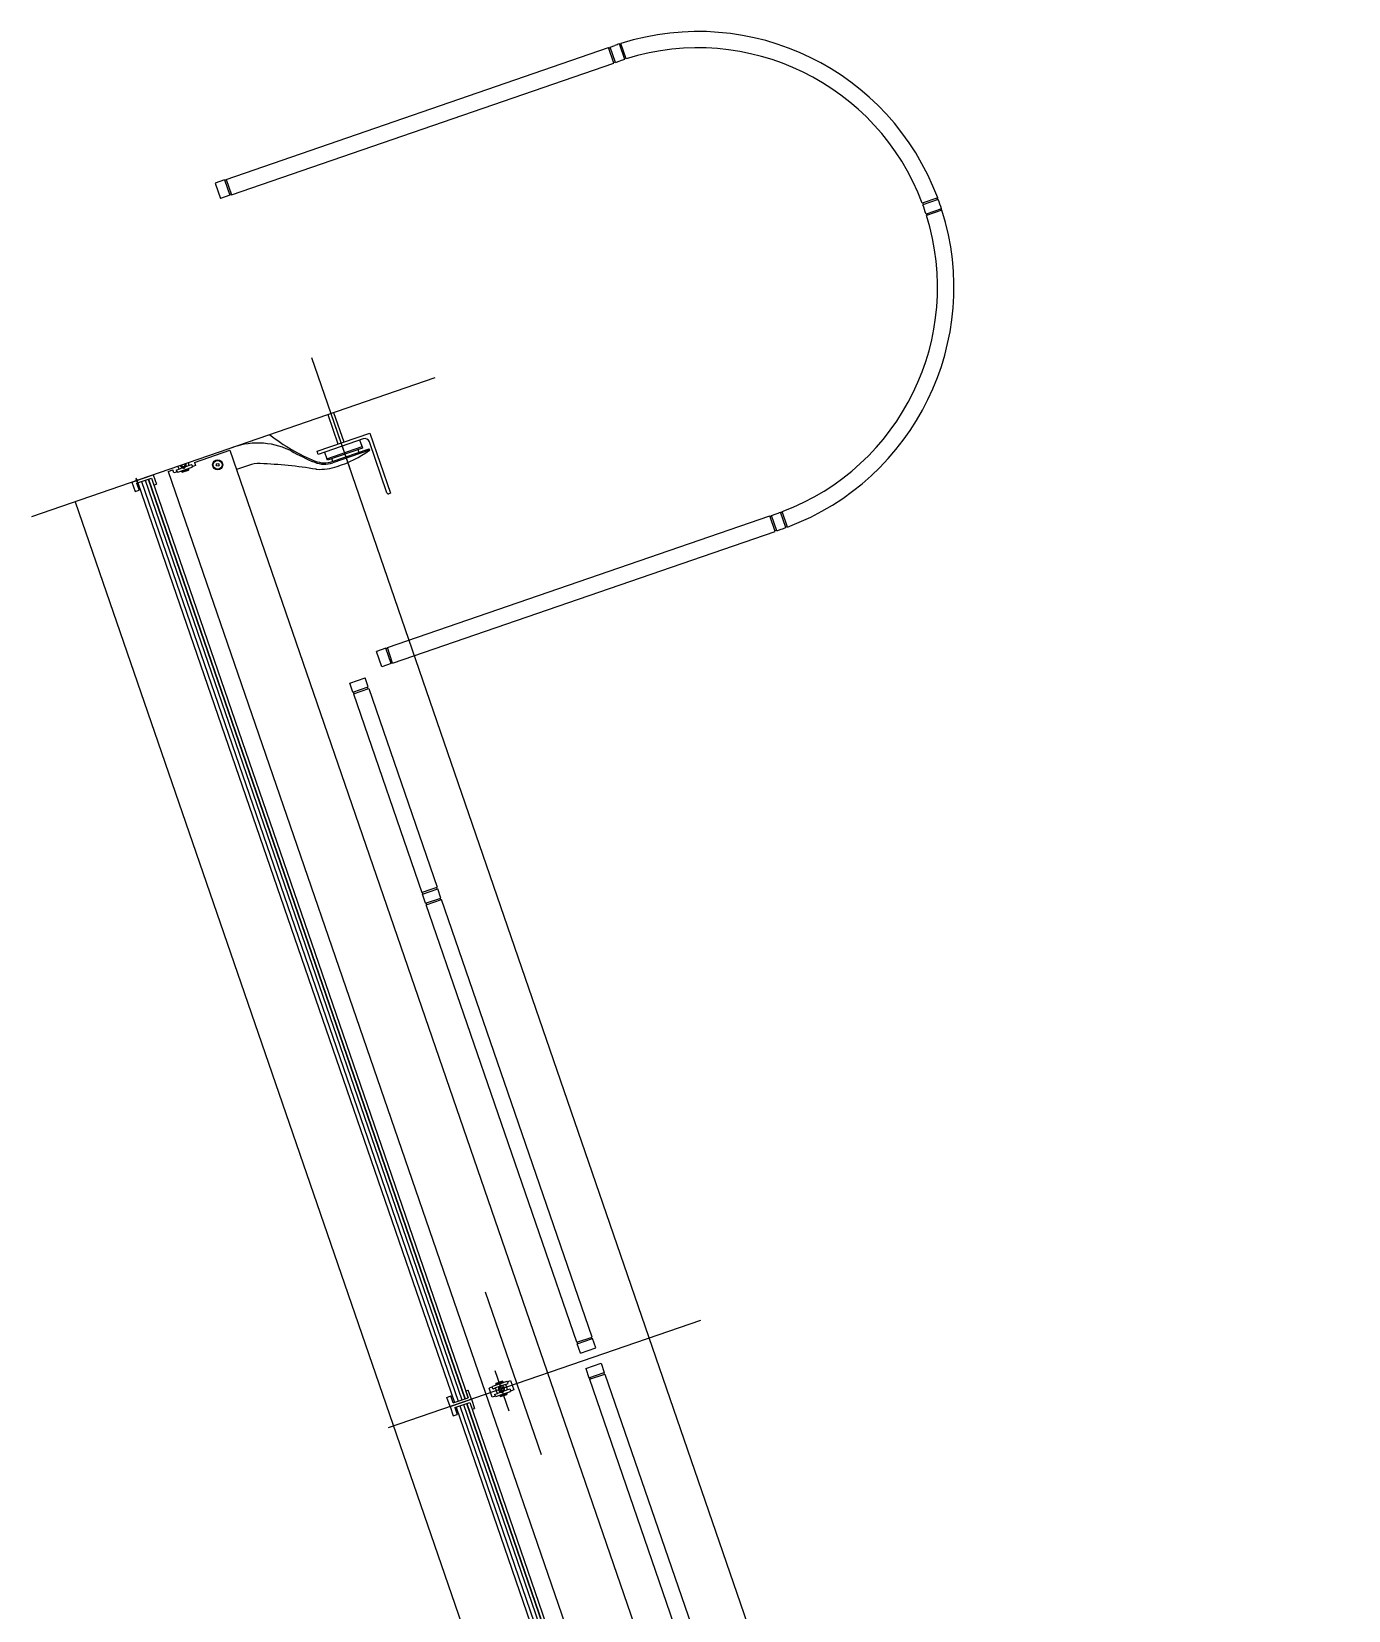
# Model space of a CAD drawing. Extents: x 809487 to 809680, y 818779 to 819225.
# Drawn here: x 809486.657 to 809490.698, y 819207.649 to 819212.494 of the extents above; entities that cross this region are included whole.
import ezdxf

# ---------------------------------------------------------------- set-up
doc = ezdxf.new("R2010")
doc.units = 0
for name, color, linetype in [('F-RC', 7, 'Continuous'), ('MAJ214__', 7, 'Continuous'), ('MAJ270__', 7, 'Continuous'), ('MAJ292__', 7, 'Continuous')]:
    doc.layers.add(name, color=color, linetype=linetype)

msp = doc.modelspace()

# ---------------------------------------------------------------- linework, layer by layer
at = {"layer": 'F-RC'}
for p, q in [((809488.4327, 819212.4464), (809488.4469, 819212.4513)), ((809488.4774, 819212.4088), (809488.4611, 819212.456)), ((809488.4822, 819212.4103), (809488.4659, 819212.4576)), ((809487.2543, 819212.0406), (809488.428, 819212.4448)), ((809488.4443, 819212.3975), (809488.428, 819212.4448)), ((809488.4286, 819212.4429), (809488.4334, 819212.4445)), ((809488.449, 819212.3991), (809488.4327, 819212.4464)), ((809488.449, 819212.3991), (809488.4632, 819212.404)), ((809487.2705, 819211.9934), (809488.4443, 819212.3975)), ((809488.4436, 819212.3994), (809488.4483, 819212.401)), ((809487.2495, 819212.039), (809487.2212, 819212.0292)), ((809487.2212, 819212.0292), (809487.2374, 819211.982)), ((809487.2495, 819212.039), (809487.2658, 819211.9917)), ((809487.2549, 819212.0387), (809487.2502, 819212.0371)), ((809487.2543, 819212.0406), (809487.2705, 819211.9934)), ((809487.2658, 819211.9917), (809487.2374, 819211.982)), ((809487.2699, 819211.9953), (809487.2652, 819211.9936)), ((809489.438, 819211.9835), (809489.3907, 819211.9672)), ((809489.4397, 819211.9788), (809489.3924, 819211.9625)), ((809489.4495, 819211.9504), (809489.4022, 819211.9341)), ((809489.451, 819211.9456), (809489.4037, 819211.9294)), ((809487.7491, 819210.6034), (809488.9229, 819211.0076)), ((809488.9391, 819210.9603), (809488.9229, 819211.0076)), ((809488.9235, 819211.0057), (809488.9282, 819211.0073)), ((809488.9276, 819211.0092), (809488.9418, 819211.0141)), ((809488.9439, 819210.9619), (809488.9276, 819211.0092)), ((809488.9722, 819210.9719), (809488.9559, 819211.0191)), ((809488.9769, 819210.9736), (809488.9606, 819211.0209)), ((809487.7654, 819210.5562), (809488.9391, 819210.9603)), ((809488.9385, 819210.9622), (809488.9432, 819210.9638)), ((809488.9439, 819210.9619), (809488.958, 819210.9668)), ((809487.7444, 819210.6018), (809487.716, 819210.592)), ((809487.7323, 819210.5448), (809487.716, 819210.592)), ((809487.7607, 819210.5545), (809487.7444, 819210.6018)), ((809487.7498, 819210.6016), (809487.745, 819210.5999)), ((809487.7654, 819210.5562), (809487.7491, 819210.6034)), ((809487.7607, 819210.5545), (809487.7323, 819210.5448)), ((809487.7647, 819210.5581), (809487.76, 819210.5564)), ((809487.6335, 819210.4949), (809487.6808, 819210.5112)), ((809487.6433, 819210.4665), (809487.6335, 819210.4949)), ((809487.6433, 819210.4665), (809487.6905, 819210.4828)), ((809487.6449, 819210.4618), (809487.6922, 819210.4781)), ((809487.6468, 819210.4624), (809487.6451, 819210.4672)), ((809487.6905, 819210.4828), (809487.6808, 819210.5112)), ((809487.6903, 819210.4774), (809487.6886, 819210.4821)), ((809487.6922, 819210.4781), (809487.9021, 819209.8682)), ((809487.6449, 819210.4618), (809487.8549, 819209.8519)), ((809487.8549, 819209.8519), (809487.8745, 819209.8587)), ((809487.8565, 819209.8472), (809487.9038, 819209.8635)), ((809487.8663, 819209.8188), (809487.8565, 819209.8472)), ((809487.8584, 819209.8479), (809487.8568, 819209.8526)), ((809487.8663, 819209.8188), (809487.9135, 819209.8351)), ((809487.8745, 819209.8587), (809487.9021, 819209.8682)), ((809487.9019, 819209.8628), (809487.9003, 819209.8676)), ((809487.9135, 819209.8351), (809487.9038, 819209.8635)), ((809487.9133, 819209.8297), (809487.9117, 819209.8345)), ((809487.8679, 819209.8141), (809487.9152, 819209.8304)), ((809488.3302, 819208.4715), (809487.8679, 819209.8141)), ((809487.8698, 819209.8148), (809487.8682, 819209.8195)), ((809488.3775, 819208.4878), (809487.9152, 819209.8304)), ((809488.3302, 819208.4715), (809488.3775, 819208.4878)), ((809488.3318, 819208.4667), (809488.3791, 819208.483)), ((809488.3772, 819208.4824), (809488.3756, 819208.4871)), ((809488.3889, 819208.4547), (809488.3791, 819208.483)), ((809488.3416, 819208.4384), (809488.3318, 819208.4667)), ((809488.3337, 819208.4674), (809488.3321, 819208.4721)), ((809488.3416, 819208.4384), (809488.3889, 819208.4547)), ((809488.3579, 819208.3911), (809488.4052, 819208.4074)), ((809488.3579, 819208.3911), (809488.3676, 819208.3627)), ((809488.4052, 819208.4074), (809488.4149, 819208.379)), ((809488.3676, 819208.3627), (809488.4149, 819208.379)), ((809488.3693, 819208.358), (809488.4165, 819208.3743)), ((809488.3693, 819208.358), (809488.8316, 819207.0154)), ((809488.3695, 819208.3634), (809488.3712, 819208.3587)), ((809488.413, 819208.3784), (809488.4147, 819208.3736)), ((809488.4165, 819208.3743), (809488.8789, 819207.0317))]:
    msp.add_line(p, q, dxfattribs=at)
for radius, start, end in [(0.785, 107.9051, 109), (0.783, 107.5363, 107.9023), (0.785, 20.4599, 107.5401), (0.735, 107.8306, 109), (0.737, 107.445, 107.8338), (0.735, 20.5593, 107.4407), (0.737, 20.1662, 20.555), (0.783, 20.0977, 20.4637), (0.785, 17.9051, 20.0949), (0.735, 290.5593, 17.4407), (0.785, 290.4599, 17.5401), (0.735, 17.8306, 20.1694), (0.737, 17.445, 17.8338), (0.783, 17.5363, 17.9023), (0.735, 289, 290.1694), (0.737, 290.1662, 290.555), (0.785, 289, 290.0949), (0.783, 290.0977, 290.4637)]:
    msp.add_arc((809488.7025, 819211.7091), radius, start, end, dxfattribs=at)
at = {"layer": 'MAJ214__'}
for p, q in [((809487.5983, 819211.2282), (809487.5673, 819211.3182)), ((809487.6163, 819211.2344), (809487.5853, 819211.3244)), ((809487.1572, 819211.1717), (809487.2659, 819211.2091)), ((809487.659, 819211.2113), (809487.6619, 819211.2028)), ((809487.0768, 819211.144), (809487.091, 819211.1489)), ((809487.0943, 819211.1395), (809487.091, 819211.1489)), ((809487.1047, 819211.143), (809487.0943, 819211.1395)), ((809487.1023, 819211.1488), (809487.1099, 819211.1514)), ((809487.1058, 819211.1421), (809487.1498, 819211.1572)), ((809487.1406, 819211.162), (809487.1099, 819211.1514)), ((809487.139, 819211.1525), (809487.1172, 819211.145)), ((809487.1182, 819211.1421), (809487.1172, 819211.145)), ((809487.14, 819211.1496), (809487.1182, 819211.1421)), ((809487.1188, 819211.1466), (809487.119, 819211.1461)), ((809487.1196, 819211.1458), (809487.119, 819211.1461)), ((809487.1195, 819211.1415), (809487.1393, 819211.1484)), ((809487.1366, 819211.1517), (809487.1369, 819211.1523)), ((809487.1368, 819211.1528), (809487.1369, 819211.1523)), ((809487.14, 819211.1496), (809487.139, 819211.1525)), ((809487.1393, 819211.1484), (809487.14, 819211.1496)), ((809487.1484, 819211.1647), (809487.1408, 819211.1621)), ((809487.1604, 819211.1622), (809487.15, 819211.1587)), ((809487.1572, 819211.1717), (809487.1604, 819211.1622)), ((809487.5815, 819211.1751), (809487.5786, 819211.1836)), ((809486.9946, 819211.1131), (809487.9664, 819208.2907)), ((809487.006, 819211.117), (809487.9778, 819208.2946)), ((809487.0154, 819211.1202), (809487.9872, 819208.2979)), ((809487.0161, 819211.1205), (809487.988, 819208.2981)), ((809487.1195, 819211.1415), (809487.1182, 819211.1421)), ((809488.0716, 819208.3349), (809488.0612, 819208.3313)), ((809488.1117, 819208.342), (809488.0809, 819208.3314)), ((809488.0817, 819208.3439), (809488.1035, 819208.3514)), ((809488.0823, 819208.3452), (809488.0817, 819208.3439)), ((809488.0827, 819208.341), (809488.0817, 819208.3439)), ((809488.1022, 819208.352), (809488.0823, 819208.3452)), ((809488.0827, 819208.341), (809488.1044, 819208.3485)), ((809488.0846, 819208.3417), (809488.0849, 819208.3407)), ((809488.1022, 819208.352), (809488.1035, 819208.3514)), ((809488.1026, 819208.3479), (809488.1029, 819208.3469)), ((809488.1044, 819208.3485), (809488.1035, 819208.3514)), ((809488.1118, 819208.3421), (809488.1194, 819208.3447)), ((809488.117, 819208.3505), (809488.1274, 819208.354)), ((809488.1274, 819208.354), (809488.1372, 819208.3257)), ((809488.071, 819208.3029), (809488.0612, 819208.3313)), ((809488.0814, 819208.3065), (809488.071, 819208.3029)), ((809488.079, 819208.3123), (809488.0866, 819208.3149)), ((809488.0825, 819208.3055), (809488.1265, 819208.3207)), ((809488.1174, 819208.3255), (809488.0866, 819208.3149)), ((809488.1157, 819208.3159), (809488.0939, 819208.3084)), ((809488.0949, 819208.3056), (809488.0939, 819208.3084)), ((809488.1167, 819208.3131), (809488.0949, 819208.3056)), ((809488.0962, 819208.305), (809488.0949, 819208.3056)), ((809488.0955, 819208.31), (809488.0957, 819208.3095)), ((809488.0963, 819208.3092), (809488.0957, 819208.3095)), ((809488.0962, 819208.305), (809488.116, 819208.3118)), ((809488.1133, 819208.3151), (809488.1136, 819208.3157)), ((809488.1135, 819208.3162), (809488.1136, 819208.3157)), ((809488.1167, 819208.3131), (809488.1157, 819208.3159)), ((809488.116, 819208.3118), (809488.1167, 819208.3131)), ((809488.1251, 819208.3281), (809488.1175, 819208.3255)), ((809488.1372, 819208.3257), (809488.1267, 819208.3221)), ((809487.9713, 819208.2765), (809488.9431, 819205.4541)), ((809487.9827, 819208.2804), (809488.9545, 819205.4581)), ((809487.9921, 819208.2837), (809488.964, 819205.4613)), ((809487.9929, 819208.2839), (809488.9647, 819205.4616))]:
    msp.add_line(p, q, dxfattribs=at)
for points in [[(809487.5368, 819211.1964), (809487.5335, 819211.2059), (809487.6953, 819211.2616), (809487.7588, 819211.0771), (809487.7541, 819211.0755)], [(809487.6749, 819211.244), (809487.5368, 819211.1964)], [(809487.5566, 819211.2033), (809487.5636, 819211.1832), (809487.6714, 819211.2203), (809487.6644, 819211.2404)], [(809487.6944, 819211.2095), (809487.5816, 819211.1707)], [(809487.7477, 819211.0786), (809487.694, 819211.2347)], [(809488.1159, 819208.3514), (809488.0719, 819208.3363)]]:
    msp.add_lwpolyline(points, dxfattribs=at)
msp.add_lwpolyline([(809487.6714, 819211.2203), (809487.6728, 819211.216), (809487.565, 819211.1789), (809487.5636, 819211.1832)], close=True, dxfattribs=at)
for centre, radius in [((809487.2284, 819211.1645), 0.0155), ((809487.2284, 819211.1645), 0.0135), ((809487.2284, 819211.1645), 0.0042), ((809488.0992, 819208.3285), 0.006)]:
    msp.add_circle(centre, radius, dxfattribs=at)
for centre, radius, start, end in [((809487.6798, 819211.2298), 0.015, 19, 109), ((809487.3518, 819211.0005), 0.2307, 64.7688, 112.3227), ((809487.4438, 819211.1902), 0.02, 59.8959, 71.3246), ((809487.7382, 819211.698), 0.567, 239.8959, 248.0376), ((809487.1225, 819211.165), 0.0095, 198.9999, 252.8174), ((809487.1225, 819211.165), 0.006, 198.9999, 19.0001), ((809487.1225, 819211.165), 0.0109, 281.1265, 296.8735), ((809487.1225, 819211.165), 0.0095, 326.6949, 19.0001), ((809487.5558, 819211.2456), 0.0792, 248.0376, 289), ((809487.7524, 819211.0802), 0.005, 199, 289), ((809488.0992, 819208.3285), 0.0095, 145.1826, 252.8174), ((809488.0992, 819208.3285), 0.0109, 101.1265, 116.8735), ((809488.0992, 819208.3285), 0.0095, 326.6949, 71.3051), ((809488.0992, 819208.3285), 0.0109, 281.1265, 296.8735)]:
    msp.add_arc(centre, radius, start, end, dxfattribs=at)
for points, degree in [([(809487.1019, 819211.1481), (809487.1019, 819211.1481), (809487.1019, 819211.1481), (809487.1019, 819211.1482), (809487.1019, 819211.1483), (809487.1019, 819211.1485), (809487.1019, 819211.1485), (809487.102, 819211.1486), (809487.1021, 819211.1487), (809487.1022, 819211.1488), (809487.1022, 819211.1488), (809487.1023, 819211.1488), (809487.1023, 819211.1488), (809487.1023, 819211.1488)], 3), ([(809487.1019, 819211.1481), (809487.1019, 819211.148), (809487.1019, 819211.148), (809487.1019, 819211.148), (809487.1019, 819211.148), (809487.102, 819211.1479), (809487.102, 819211.1479), (809487.102, 819211.1479)], 3), ([(809487.1051, 819211.1425), (809487.1047, 819211.143), (809487.1044, 819211.1435), (809487.1037, 819211.1445), (809487.1034, 819211.1449), (809487.1029, 819211.1459), (809487.1026, 819211.1464), (809487.1022, 819211.1472), (809487.1021, 819211.1475), (809487.102, 819211.1479)], 3), ([(809487.1061, 819211.1594), (809487.1064, 819211.1584), (809487.1068, 819211.1574), (809487.1078, 819211.1554), (809487.1083, 819211.1545), (809487.109, 819211.1532), (809487.1093, 819211.1527), (809487.1096, 819211.152), (809487.1097, 819211.1518), (809487.1098, 819211.1516), (809487.1099, 819211.1515), (809487.1099, 819211.1514)], 3), ([(809487.1194, 819211.156), (809487.1196, 819211.156), (809487.1198, 819211.1559), (809487.1202, 819211.1558), (809487.1204, 819211.1557), (809487.1207, 819211.1556), (809487.1208, 819211.1556), (809487.1209, 819211.1555), (809487.1209, 819211.1555), (809487.1209, 819211.1555)], 3), ([(809487.1209, 819211.1555), (809487.1226, 819211.155), (809487.1246, 819211.1543)], 2), ([(809487.1274, 819211.1553), (809487.1286, 819211.157), (809487.1296, 819211.1585)], 2), ([(809487.1296, 819211.1585), (809487.1296, 819211.1585), (809487.1296, 819211.1585), (809487.1296, 819211.1586), (809487.1297, 819211.1587), (809487.1298, 819211.1589), (809487.13, 819211.1591), (809487.1302, 819211.1595), (809487.1303, 819211.1596), (809487.1304, 819211.1598)], 3), ([(809487.1408, 819211.1621), (809487.1408, 819211.1621), (809487.1408, 819211.1621), (809487.1407, 819211.1623), (809487.1407, 819211.1625), (809487.1405, 819211.163), (809487.1405, 819211.1634), (809487.1403, 819211.1647), (809487.1402, 819211.1657), (809487.1397, 819211.168), (809487.1394, 819211.1692), (809487.139, 819211.1705), (809487.139, 819211.1706), (809487.1389, 819211.1707)], 3), ([(809487.1408, 819211.1621), (809487.1407, 819211.1621), (809487.1407, 819211.162), (809487.1406, 819211.162)], 2), ([(809487.1484, 819211.1647), (809487.1484, 819211.1647), (809487.1484, 819211.1647), (809487.1484, 819211.1647), (809487.1485, 819211.1647), (809487.1486, 819211.1647), (809487.1486, 819211.1647), (809487.1487, 819211.1647), (809487.1488, 819211.1647), (809487.1489, 819211.1646), (809487.149, 819211.1646), (809487.1491, 819211.1645), (809487.1491, 819211.1644), (809487.1492, 819211.1643)], 3), ([(809487.1492, 819211.1641), (809487.1492, 819211.1642), (809487.1492, 819211.1642), (809487.1492, 819211.1642), (809487.1492, 819211.1643), (809487.1492, 819211.1643), (809487.1492, 819211.1643), (809487.1492, 819211.1643)], 3), ([(809487.1492, 819211.1641), (809487.1493, 819211.1638), (809487.1494, 819211.1635), (809487.1496, 819211.1626), (809487.1497, 819211.1621), (809487.1499, 819211.1609), (809487.1499, 819211.1604), (809487.15, 819211.1592), (809487.1501, 819211.1586), (809487.1501, 819211.158)], 3), ([(809487.1501, 819211.158), (809487.1501, 819211.1579), (809487.15, 819211.1578), (809487.15, 819211.1577), (809487.15, 819211.1577), (809487.15, 819211.1576), (809487.15, 819211.1576), (809487.15, 819211.1575), (809487.15, 819211.1575), (809487.1499, 819211.1574), (809487.1499, 819211.1574), (809487.1499, 819211.1573), (809487.1499, 819211.1573), (809487.1498, 819211.1573), (809487.1498, 819211.1572), (809487.1498, 819211.1572)], 3), ([(809487.1058, 819211.1421), (809487.1058, 819211.1421), (809487.1057, 819211.1421), (809487.1056, 819211.1421), (809487.1056, 819211.1421), (809487.1055, 819211.1421), (809487.1055, 819211.1422), (809487.1054, 819211.1422), (809487.1054, 819211.1422), (809487.1054, 819211.1423), (809487.1053, 819211.1423), (809487.1053, 819211.1423), (809487.1052, 819211.1424), (809487.1052, 819211.1424), (809487.1051, 819211.1425), (809487.1051, 819211.1425)], 3), ([(809488.0716, 819208.3355), (809488.0716, 819208.3356), (809488.0716, 819208.3357), (809488.0716, 819208.3358), (809488.0716, 819208.3358), (809488.0717, 819208.3359), (809488.0717, 819208.3359), (809488.0717, 819208.336), (809488.0717, 819208.336), (809488.0717, 819208.3361), (809488.0717, 819208.3361), (809488.0718, 819208.3362), (809488.0718, 819208.3362), (809488.0719, 819208.3362), (809488.0719, 819208.3363), (809488.0719, 819208.3363)], 3), ([(809488.0725, 819208.3294), (809488.0724, 819208.3297), (809488.0723, 819208.33), (809488.0721, 819208.3309), (809488.072, 819208.3314), (809488.0718, 819208.3326), (809488.0717, 819208.3331), (809488.0716, 819208.3343), (809488.0716, 819208.3349), (809488.0716, 819208.3355)], 3), ([(809488.0921, 819208.335), (809488.0921, 819208.335), (809488.0921, 819208.335), (809488.092, 819208.3349), (809488.092, 819208.3348), (809488.0918, 819208.3346), (809488.0917, 819208.3344), (809488.0915, 819208.334), (809488.0914, 819208.3339), (809488.0912, 819208.3337)], 3), ([(809488.0942, 819208.3382), (809488.0931, 819208.3365), (809488.0921, 819208.335)], 2), ([(809488.1008, 819208.338), (809488.099, 819208.3386), (809488.0971, 819208.3392)], 2), ([(809488.1022, 819208.3375), (809488.102, 819208.3375), (809488.1018, 819208.3376), (809488.1014, 819208.3377), (809488.1012, 819208.3378), (809488.101, 819208.3379), (809488.1009, 819208.3379), (809488.1008, 819208.338), (809488.1008, 819208.338), (809488.1008, 819208.338)], 3), ([(809488.1117, 819208.342), (809488.1117, 819208.342), (809488.1118, 819208.3421), (809488.1118, 819208.3421)], 2), ([(809488.1117, 819208.342), (809488.1117, 819208.342), (809488.1118, 819208.3421), (809488.1118, 819208.3421)], 2), ([(809488.1175, 819208.3255), (809488.1175, 819208.3255), (809488.1175, 819208.3256), (809488.1174, 819208.3257), (809488.1174, 819208.3259), (809488.1173, 819208.3265), (809488.1172, 819208.3269), (809488.117, 819208.3281), (809488.1169, 819208.3291), (809488.1164, 819208.3314), (809488.1161, 819208.3326), (809488.1154, 819208.3349), (809488.1149, 819208.336), (809488.1139, 819208.3381), (809488.1134, 819208.339), (809488.1127, 819208.3404), (809488.1124, 819208.3408), (809488.112, 819208.3415), (809488.1119, 819208.3417), (809488.1118, 819208.342), (809488.1118, 819208.342), (809488.1118, 819208.3421)], 3), ([(809488.1159, 819208.3514), (809488.1159, 819208.3514), (809488.116, 819208.3514), (809488.116, 819208.3514), (809488.1161, 819208.3514), (809488.1161, 819208.3514), (809488.1162, 819208.3514), (809488.1162, 819208.3513), (809488.1163, 819208.3513), (809488.1163, 819208.3513), (809488.1163, 819208.3512), (809488.1164, 819208.3512), (809488.1164, 819208.3512), (809488.1165, 819208.3511), (809488.1165, 819208.351), (809488.1166, 819208.351)], 3), ([(809488.1166, 819208.351), (809488.1169, 819208.3505), (809488.1173, 819208.35), (809488.118, 819208.3491), (809488.1183, 819208.3486), (809488.1188, 819208.3476), (809488.1191, 819208.3471), (809488.1194, 819208.3463), (809488.1196, 819208.346), (809488.1197, 819208.3457)], 3), ([(809488.1198, 819208.3455), (809488.1198, 819208.3454), (809488.1198, 819208.3454), (809488.1198, 819208.3453), (809488.1198, 819208.3452), (809488.1198, 819208.3451), (809488.1197, 819208.345), (809488.1197, 819208.3449), (809488.1196, 819208.3448), (809488.1195, 819208.3447), (809488.1195, 819208.3447), (809488.1194, 819208.3447), (809488.1194, 819208.3447), (809488.1194, 819208.3447)], 3), ([(809488.1198, 819208.3455), (809488.1198, 819208.3455), (809488.1198, 819208.3455), (809488.1197, 819208.3455), (809488.1197, 819208.3455), (809488.1197, 819208.3456), (809488.1197, 819208.3456), (809488.1197, 819208.3457)], 3), ([(809488.0725, 819208.3294), (809488.0725, 819208.3294), (809488.0725, 819208.3293), (809488.0725, 819208.3293), (809488.0725, 819208.3293), (809488.0725, 819208.3292), (809488.0725, 819208.3292), (809488.0725, 819208.3292)], 3), ([(809488.0733, 819208.3288), (809488.0733, 819208.3288), (809488.0733, 819208.3288), (809488.0732, 819208.3288), (809488.0732, 819208.3288), (809488.0731, 819208.3288), (809488.0731, 819208.3288), (809488.073, 819208.3288), (809488.0729, 819208.3288), (809488.0727, 819208.3289), (809488.0727, 819208.3289), (809488.0726, 819208.329), (809488.0725, 819208.3291), (809488.0725, 819208.3292)], 3), ([(809488.0733, 819208.3288), (809488.0739, 819208.329), (809488.0746, 819208.3293), (809488.0762, 819208.3298), (809488.0771, 819208.3301), (809488.0787, 819208.3307), (809488.0793, 819208.3309), (809488.0802, 819208.3312), (809488.0805, 819208.3313), (809488.0809, 819208.3314)], 3), ([(809488.0733, 819208.3288), (809488.0742, 819208.3291), (809488.075, 819208.3294), (809488.0759, 819208.3297), (809488.0772, 819208.3301), (809488.0784, 819208.3306), (809488.0797, 819208.331), (809488.0801, 819208.3312), (809488.0805, 819208.3313), (809488.0809, 819208.3314)], 3), ([(809488.0786, 819208.3115), (809488.0786, 819208.3115), (809488.0786, 819208.3116), (809488.0786, 819208.3117), (809488.0786, 819208.3117), (809488.0786, 819208.3119), (809488.0786, 819208.312), (809488.0787, 819208.3121), (809488.0788, 819208.3121), (809488.0789, 819208.3122), (809488.0789, 819208.3122), (809488.079, 819208.3123), (809488.079, 819208.3123), (809488.079, 819208.3123)], 3), ([(809488.0786, 819208.3115), (809488.0786, 819208.3115), (809488.0786, 819208.3115), (809488.0786, 819208.3114), (809488.0786, 819208.3114), (809488.0787, 819208.3114), (809488.0787, 819208.3113), (809488.0787, 819208.3113)], 3), ([(809488.0818, 819208.3059), (809488.0814, 819208.3064), (809488.0811, 819208.3069), (809488.0804, 819208.3079), (809488.0801, 819208.3084), (809488.0796, 819208.3094), (809488.0793, 819208.3099), (809488.0789, 819208.3107), (809488.0788, 819208.311), (809488.0787, 819208.3113)], 3), ([(809488.0809, 819208.3314), (809488.0809, 819208.3314), (809488.0809, 819208.3314), (809488.0809, 819208.3312), (809488.081, 819208.331), (809488.0811, 819208.3305), (809488.0812, 819208.3301), (809488.0814, 819208.3288), (809488.0815, 819208.3278), (809488.082, 819208.3255), (809488.0822, 819208.3244), (809488.083, 819208.322), (809488.0835, 819208.3209), (809488.0845, 819208.3188), (809488.085, 819208.3179), (809488.0857, 819208.3166), (809488.086, 819208.3161), (809488.0863, 819208.3155), (809488.0864, 819208.3152), (809488.0865, 819208.315), (809488.0866, 819208.3149), (809488.0866, 819208.3149)], 3), ([(809488.0825, 819208.3055), (809488.0825, 819208.3055), (809488.0824, 819208.3055), (809488.0823, 819208.3055), (809488.0823, 819208.3056), (809488.0822, 819208.3056), (809488.0822, 819208.3056), (809488.0821, 819208.3056), (809488.0821, 819208.3057), (809488.0821, 819208.3057), (809488.082, 819208.3057), (809488.082, 819208.3058), (809488.0819, 819208.3058), (809488.0819, 819208.3059), (809488.0818, 819208.3059), (809488.0818, 819208.3059)], 3), ([(809488.0961, 819208.3195), (809488.0963, 819208.3194), (809488.0965, 819208.3193), (809488.0969, 819208.3192), (809488.0971, 819208.3191), (809488.0974, 819208.3191), (809488.0975, 819208.319), (809488.0976, 819208.319), (809488.0976, 819208.319), (809488.0976, 819208.319)], 3), ([(809488.0976, 819208.319), (809488.0993, 819208.3184), (809488.1013, 819208.3177)], 2), ([(809488.1041, 819208.3187), (809488.1053, 819208.3204), (809488.1063, 819208.322)], 2), ([(809488.1063, 819208.322), (809488.1063, 819208.322), (809488.1063, 819208.322), (809488.1063, 819208.3221), (809488.1064, 819208.3222), (809488.1065, 819208.3224), (809488.1067, 819208.3226), (809488.1069, 819208.3229), (809488.107, 819208.3231), (809488.1071, 819208.3233)], 3), ([(809488.1175, 819208.3255), (809488.1175, 819208.3255), (809488.1174, 819208.3255), (809488.1174, 819208.3255)], 2), ([(809488.1251, 819208.3281), (809488.1251, 819208.3281), (809488.1251, 819208.3281), (809488.1251, 819208.3282), (809488.1252, 819208.3282), (809488.1253, 819208.3282), (809488.1253, 819208.3282), (809488.1254, 819208.3282), (809488.1255, 819208.3281), (809488.1256, 819208.3281), (809488.1257, 819208.328), (809488.1258, 819208.3279), (809488.1258, 819208.3278), (809488.1259, 819208.3278)], 3), ([(809488.1259, 819208.3276), (809488.1259, 819208.3276), (809488.1259, 819208.3276), (809488.1259, 819208.3277), (809488.1259, 819208.3277), (809488.1259, 819208.3277), (809488.1259, 819208.3278), (809488.1259, 819208.3278)], 3), ([(809488.1259, 819208.3276), (809488.126, 819208.3272), (809488.1261, 819208.3269), (809488.1263, 819208.326), (809488.1264, 819208.3255), (809488.1266, 819208.3244), (809488.1266, 819208.3238), (809488.1267, 819208.3226), (809488.1268, 819208.322), (809488.1268, 819208.3214)], 3), ([(809488.1268, 819208.3214), (809488.1268, 819208.3214), (809488.1268, 819208.3213), (809488.1267, 819208.3212), (809488.1267, 819208.3211), (809488.1267, 819208.3211), (809488.1267, 819208.321), (809488.1267, 819208.321), (809488.1267, 819208.3209), (809488.1266, 819208.3209), (809488.1266, 819208.3209), (809488.1266, 819208.3208), (809488.1266, 819208.3208), (809488.1265, 819208.3207), (809488.1265, 819208.3207), (809488.1265, 819208.3207)], 3)]:
    msp.add_open_spline(points, degree=degree, dxfattribs=at)
at = {"layer": 'MAJ270__'}
for p, q in [((809487.5167, 819211.4942), (809487.6341, 819211.1533)), ((809487.8948, 819211.431), (809486.6573, 819211.0049)), ((809489.5297, 819205.6482), (809487.5763, 819211.3213)), ((809486.9831, 819211.1091), (809486.9782, 819211.1233)), ((809488.0496, 819208.6261), (809488.2213, 819208.1275)), ((809488.71, 819208.5388), (809487.7518, 819208.2089)), ((809488.1228, 819208.2598), (809488.08, 819208.3841))]:
    msp.add_line(p, q, dxfattribs=at)
msp.add_circle((809486.9806, 819211.1162), 0.003, dxfattribs=at)
at = {"layer": 'MAJ292__'}
for p, q in [((809487.2659, 819211.2091), (809489.2161, 819205.5455)), ((809487.0768, 819211.144), (809489.027, 819205.4804)), ((809486.965, 819211.1108), (809487.0305, 819211.1334)), ((809486.965, 819211.1108), (809486.9747, 819211.0824)), ((809486.9797, 819211.1079), (809487.0256, 819211.1237)), ((809486.9797, 819211.1079), (809486.987, 819211.0867)), ((809486.9831, 819211.1091), (809487.9549, 819208.2867)), ((809487.0256, 819211.1237), (809487.9974, 819208.3014)), ((809487.0256, 819211.1237), (809487.0329, 819211.1025)), ((809487.0305, 819211.1334), (809487.0403, 819211.105)), ((809487.0329, 819211.1025), (809487.0403, 819211.105)), ((809486.7915, 819211.0511), (809490.6983, 819199.7048)), ((809486.9747, 819211.0824), (809486.987, 819211.0867)), ((809487.9319, 819208.3026), (809487.9442, 819208.3068)), ((809487.9417, 819208.2742), (809487.9319, 819208.3026)), ((809487.9417, 819208.2742), (809488.0072, 819208.2968)), ((809487.9417, 819208.2742), (809488.0072, 819208.2968)), ((809487.9515, 819208.2856), (809487.9442, 819208.3068)), ((809487.9515, 819208.2856), (809487.9974, 819208.3014)), ((809487.9564, 819208.2714), (809488.0023, 819208.2872)), ((809487.9901, 819208.3226), (809487.9974, 819208.3252)), ((809487.9974, 819208.3014), (809487.9901, 819208.3226)), ((809488.0072, 819208.2968), (809487.9974, 819208.3252)), ((809488.0023, 819208.2872), (809488.9741, 819205.4648)), ((809488.0023, 819208.2872), (809488.0096, 819208.2659)), ((809488.0072, 819208.2968), (809488.017, 819208.2684)), ((809487.9417, 819208.2742), (809487.9514, 819208.2459)), ((809487.9514, 819208.2459), (809487.9637, 819208.2501)), ((809487.9564, 819208.2714), (809487.9637, 819208.2501)), ((809487.9598, 819208.2725), (809488.9315, 819205.4505)), ((809488.0096, 819208.2659), (809488.017, 819208.2684))]:
    msp.add_line(p, q, dxfattribs=at)
for points in [[(809487.5802, 819211.1747), (809487.693, 819211.2135), (809487.6944, 819211.2095)], [(809487.3231, 819211.1627), (809487.2862, 819211.15)]]:
    msp.add_lwpolyline(points, dxfattribs=at)
for centre, radius, start, end in [((809487.9358, 819211.1241), 0.5628, 166.3679, 166.3679), ((809487.7382, 819211.698), 0.5628, 231.6321, 248.0376), ((809487.4943, 819211.4836), 0.3393, 287.2939, 306.1393), ((809487.3556, 819211.0682), 0.1, 87.9216, 109), ((809487.3107, 819209.8288), 1.3402, 80.5742, 87.9216), ((809487.5558, 819211.2456), 0.075, 248.0376, 289), ((809487.5334, 819211.1706), 0.02, 260.5742, 267.6039), ((809487.5398, 819211.3229), 0.1724, 267.6039, 288.7249)]:
    msp.add_arc(centre, radius, start, end, dxfattribs=at)

doc.saveas('drawing.dxf')
